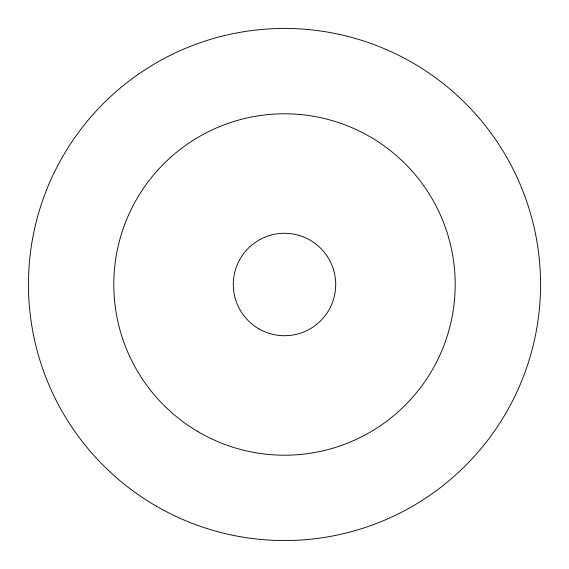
<?xml version="1.0" encoding="UTF-8"?>
<svg xmlns="http://www.w3.org/2000/svg" width="569" height="569" viewBox="0 0 569 569"><rect width="100%" height="100%" fill="white"/><g stroke="black" fill="none" stroke-linecap="round" stroke-linejoin="round"><path stroke-width="0.85" d="M156.475 506.246A256.05 256.05 0 0 0 540.55 284.5A256.05 256.05 0 0 0 156.475 62.754A256.05 256.05 0 0 0 156.475 506.246M198.112 431.729A170.7 170.7 0 0 0 455.193 285.702A170.7 170.7 0 0 0 200.196 136.069A170.7 170.7 0 0 0 198.112 431.729M258.895 328.846A51.21 51.21 0 0 0 335.71 284.5A51.21 51.21 0 0 0 258.895 240.154A51.21 51.21 0 0 0 258.895 328.846"/></g></svg>
